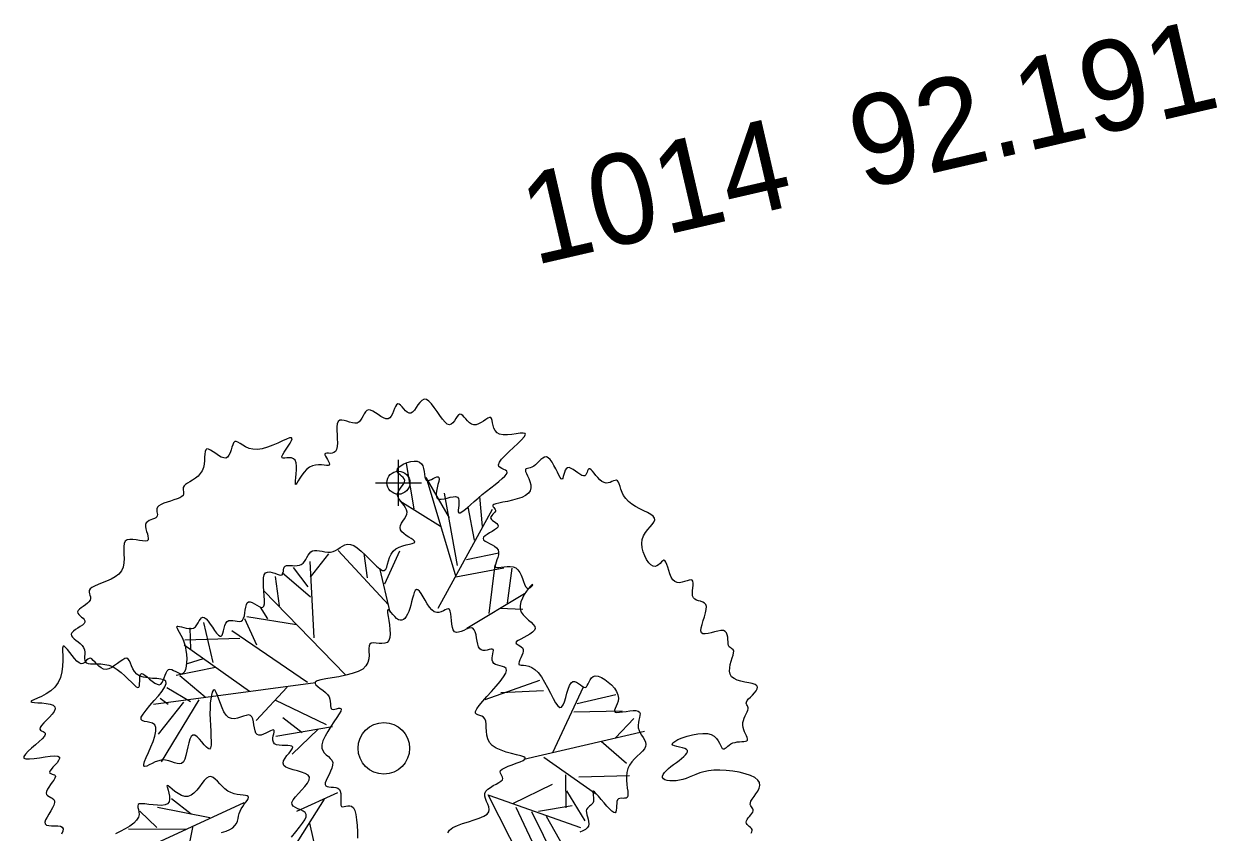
# Model space of a CAD drawing. Extents: x 2080 to 102394, y 2071 to 93424.
# Drawn here: x 81406.7 to 81666.1, y 80396 to 80571.7 of the extents above; entities that cross this region are included whole.
import ezdxf

# ---------------------------------------------------------------- set-up
doc = ezdxf.new("R2010")
doc.units = 0
doc.header["$LTSCALE"] = 20
doc.header["$MEASUREMENT"] = 0
doc.header["$PDMODE"] = 34
doc.header["$PDSIZE"] = 5
doc.layers.add('casuanut tree', color=100, linetype='Continuous', lineweight=5)

# ---------------------------------------------------------------- blocks, each defined once
blk = doc.blocks.new('tr')
at = {"layer": 'casuanut tree'}
for p, q in [((0.2261, 0.6155), (0.2339, 0.7411)), ((0.3143, 0.5704), (0.2771, 0.692)), ((0.2771, 0.692), (0.2947, 0.4095)), ((0.2849, 0.5527), (0.1928, 0.6449)), ((0.3065, 0.4389), (0.3163, 0.6391)), ((0.3673, 0.4958), (0.3712, 0.588)), ((0.3967, 0.5272), (0.4084, 0.6077)), ((0.2285, 0.3375), (0.4338, 0.5671)), ((-0.1915, 0.4409), (-0.1837, 0.5213)), ((-0.1033, 0.4448), (-0.1641, 0.5272)), ((-0.1035, 0.4735), (-0.1307, 0.5339)), ((-0.1186, 0.3345), (-0.0824, 0.54)), ((-0.0915, 0.4977), (-0.0281, 0.549)), ((0.0987, 0.3768), (-0.0009, 0.552)), ((0.0595, 0.4614), (0.0655, 0.5279)), ((-0.0583, 0.2167), (-0.2243, 0.4916)), ((0.1017, 0.4342), (0.1621, 0.5128)), ((0.0987, 0.3557), (0.0987, 0.4795)), ((-0.4537, 0.3798), (-0.4417, 0.4372)), ((-0.4024, 0.3315), (-0.4024, 0.4433)), ((-0.2758, 0.3506), (-0.2915, 0.4272)), ((-0.1579, 0.3798), (-0.2847, 0.4312)), ((-0.2307, 0.4134), (-0.2425, 0.4487)), ((0.3339, 0.4487), (0.4241, 0.4468)), ((-0.3239, 0.2318), (-0.4688, 0.3949)), ((-0.317, 0.3781), (-0.4641, 0.4075)), ((-0.1639, 0.2197), (-0.333, 0.404)), ((0.2947, 0.4095), (0.428, 0.4036)), ((0.3614, 0.2918), (0.4065, 0.4173)), ((0.4163, 0.3075), (0.4496, 0.3977)), ((-0.4266, 0.3466), (-0.4719, 0.3436)), ((-0.3994, 0.3164), (-0.5081, 0.3194)), ((-0.4447, 0.2439), (-0.499, 0.3164)), ((0.2928, 0.2663), (0.4673, 0.3232)), ((0.3928, 0.2996), (0.4535, 0.282)), ((-0.5473, 0.2469), (-0.5654, 0.2681)), ((-0.487, 0.2409), (-0.5413, 0.2922)), ((-0.4628, 0.2409), (-0.6017, 0.0989)), ((-0.5051, 0.2439), (-0.5926, 0.1744)), ((-0.1428, 0.2137), (-0.5866, 0.256)), ((-0.2213, 0.2197), (-0.3239, 0.1502)), ((-0.1398, 0.0959), (-0.2605, 0.1925)), ((-0.2092, 0.0898), (-0.2515, 0.1412)), ((-0.1247, 0.0868), (-0.2817, 0.0959)), ((-0.1639, 0.0898), (-0.2485, 0.0385)), ((0.298, 0.0656), (0.455, 0.0838)), ((0.3433, 0.0747), (0.458, 0.0536)), ((0.445, -0.1163), (0.5666, 0.0392)), ((-0.6532, -0.073), (-0.6884, -0.0189)), ((-0.5062, -0.0793), (-0.6394, -0.0202)), ((-0.5539, -0.0579), (-0.5967, -0.0051)), ((0.526, -0.0217), (0.6544, -0.0487)), ((0.5395, -0.0014), (0.6476, -0.0014)), ((-0.4069, -0.0604), (-0.7425, -0.1308)), ((-0.5766, -0.0956), (-0.7299, -0.0592)), ((-0.5565, -0.0906), (-0.6394, -0.2729)), ((-0.1519, -0.0915), (-0.2726, -0.1156)), ((0.6206, -0.1163), (0.6814, -0.0758)), ((-0.1911, -0.1005), (-0.3843, -0.2908)), ((0.3639, -0.1163), (0.7017, -0.1163)), ((0.4179, -0.1231), (0.5328, -0.2516)), ((0.5801, -0.1163), (0.6341, -0.1907)), ((-0.2454, -0.1549), (-0.2454, -0.2576)), ((0.2467, -0.1881), (0.3161, -0.4691)), ((0.249, -0.1907), (0.472, -0.3327)), ((0.4652, -0.1839), (0.445, -0.2718)), ((0.307, -0.2274), (0.4248, -0.2002)), ((0.458, -0.2274), (0.4882, -0.318)), ((0.499, -0.1975), (0.6341, -0.2245)), ((0.3131, -0.2395), (0.3493, -0.4056)), ((0.3523, -0.2606), (0.3855, -0.4026)), ((0.3704, -0.2637), (0.464, -0.2697)), ((0.3885, -0.2818), (0.4218, -0.3966))]:
    blk.add_line(p, q, dxfattribs=at)
blk.add_lwpolyline([(-0.3714, 0.8178), (-0.3742, 0.8146), (-0.3757, 0.811), (-0.3762, 0.8073), (-0.3763, 0.8034), (-0.3766, 0.7997), (-0.3775, 0.7963), (-0.3797, 0.7932), (-0.3837, 0.7908), (-0.3899, 0.789), (-0.3978, 0.7878), (-0.4068, 0.7869), (-0.4165, 0.7861), (-0.4263, 0.7853), (-0.4355, 0.7843), (-0.4437, 0.7828), (-0.4502, 0.7806), (-0.4546, 0.7777), (-0.4573, 0.7742), (-0.4587, 0.7702), (-0.4593, 0.7661), (-0.4595, 0.7621), (-0.4598, 0.7583), (-0.4607, 0.755), (-0.4626, 0.7525), (-0.4658, 0.7508), (-0.4701, 0.7497), (-0.4751, 0.749), (-0.4804, 0.7482), (-0.4857, 0.7472), (-0.4906, 0.7455), (-0.4946, 0.7428), (-0.4975, 0.7389), (-0.4989, 0.7336), (-0.4991, 0.7272), (-0.4988, 0.7202), (-0.4982, 0.7132), (-0.4979, 0.7066), (-0.4983, 0.7011), (-0.4999, 0.697), (-0.5031, 0.695), (-0.5083, 0.6953), (-0.5151, 0.6974), (-0.523, 0.7006), (-0.5315, 0.7041), (-0.5402, 0.7073), (-0.5484, 0.7094), (-0.5557, 0.7097), (-0.5616, 0.7074), (-0.5659, 0.7021), (-0.5687, 0.6941), (-0.5709, 0.6843), (-0.5728, 0.6733), (-0.5751, 0.6617), (-0.5783, 0.6503), (-0.583, 0.6398), (-0.5898, 0.6308), (-0.599, 0.6238), (-0.6102, 0.6186), (-0.6226, 0.6149), (-0.6355, 0.6123), (-0.6483, 0.6104), (-0.6603, 0.6087), (-0.6706, 0.607), (-0.6787, 0.6048), (-0.6841, 0.6019), (-0.6872, 0.5983), (-0.6885, 0.5942), (-0.6887, 0.5898), (-0.6885, 0.5852), (-0.6884, 0.5806), (-0.6891, 0.5762), (-0.6911, 0.5722), (-0.695, 0.5686), (-0.7003, 0.5655), (-0.7065, 0.5626), (-0.7131, 0.5599), (-0.7194, 0.5573), (-0.725, 0.5546), (-0.7293, 0.5517), (-0.7317, 0.5485), (-0.7318, 0.5449), (-0.7302, 0.541), (-0.7274, 0.5369), (-0.7241, 0.5327), (-0.7208, 0.5285), (-0.7184, 0.5244), (-0.7173, 0.5205), (-0.7182, 0.5169), (-0.7215, 0.5138), (-0.7268, 0.5109), (-0.7333, 0.5082), (-0.7405, 0.5055), (-0.7477, 0.5028), (-0.7541, 0.5), (-0.7591, 0.4968), (-0.7621, 0.4933), (-0.7625, 0.4892), (-0.7607, 0.4847), (-0.7574, 0.4797), (-0.7531, 0.4744), (-0.7483, 0.4688), (-0.7437, 0.4629), (-0.7398, 0.4567), (-0.7373, 0.4505), (-0.7365, 0.4441), (-0.737, 0.4377), (-0.7384, 0.4316), (-0.7401, 0.4257), (-0.7416, 0.4202), (-0.7424, 0.4153), (-0.7419, 0.4111), (-0.7395, 0.4076), (-0.7351, 0.4051), (-0.7287, 0.4031), (-0.7207, 0.4013), (-0.7115, 0.3992), (-0.7016, 0.3965), (-0.6913, 0.3927), (-0.6809, 0.3876), (-0.6709, 0.3806), (-0.6615, 0.3716), (-0.6529, 0.3611), (-0.6451, 0.35), (-0.6381, 0.3389), (-0.6318, 0.3287), (-0.6264, 0.3201), (-0.6217, 0.3138), (-0.6179, 0.3107), (-0.615, 0.3113), (-0.6126, 0.3148), (-0.6107, 0.3203), (-0.6089, 0.3269), (-0.6072, 0.3337), (-0.6053, 0.3397), (-0.6029, 0.344), (-0.5999, 0.3457), (-0.5962, 0.344), (-0.5917, 0.3396), (-0.5867, 0.3334), (-0.5814, 0.3262), (-0.5758, 0.3189), (-0.5702, 0.3124), (-0.5646, 0.3075), (-0.5594, 0.3051), (-0.5545, 0.3058), (-0.55, 0.3091), (-0.5457, 0.3143), (-0.5417, 0.3205), (-0.5377, 0.3269), (-0.5337, 0.3328), (-0.5297, 0.3375), (-0.5256, 0.34), (-0.5213, 0.34), (-0.5168, 0.3378), (-0.5122, 0.3343), (-0.5075, 0.33), (-0.5027, 0.3258), (-0.4979, 0.3224), (-0.4932, 0.3205), (-0.4885, 0.3209), (-0.4839, 0.324), (-0.4796, 0.3296), (-0.4756, 0.3373), (-0.4721, 0.3467), (-0.4693, 0.3572), (-0.4672, 0.3686), (-0.4661, 0.3803), (-0.4659, 0.3919), (-0.4669, 0.403), (-0.4686, 0.4134), (-0.4708, 0.4228), (-0.4731, 0.4312), (-0.4751, 0.4382), (-0.4765, 0.4437), (-0.477, 0.4475), (-0.4761, 0.4493), (-0.4736, 0.4492), (-0.4697, 0.4475), (-0.4647, 0.4448), (-0.4589, 0.4416), (-0.4526, 0.4384), (-0.446, 0.4359), (-0.4395, 0.4344), (-0.4333, 0.4347), (-0.4277, 0.4369), (-0.4226, 0.4407), (-0.418, 0.4453), (-0.4137, 0.45), (-0.4097, 0.4542), (-0.4059, 0.457), (-0.4021, 0.4579), (-0.3984, 0.4561), (-0.3945, 0.4512), (-0.3906, 0.4438), (-0.3867, 0.4347), (-0.3828, 0.425), (-0.3789, 0.4154), (-0.3751, 0.4068), (-0.3715, 0.4002), (-0.368, 0.3964), (-0.3647, 0.396), (-0.3615, 0.3985), (-0.3584, 0.4032), (-0.3552, 0.4092), (-0.3518, 0.4158), (-0.3482, 0.4222), (-0.3442, 0.4276), (-0.3398, 0.4313), (-0.3349, 0.4327), (-0.3297, 0.4322), (-0.3242, 0.4304), (-0.3186, 0.4281), (-0.313, 0.4258), (-0.3077, 0.4242), (-0.3027, 0.4239), (-0.2982, 0.4257), (-0.2942, 0.4298), (-0.2908, 0.4359), (-0.2876, 0.4431), (-0.2847, 0.4507), (-0.2817, 0.4581), (-0.2785, 0.4643), (-0.2751, 0.4688), (-0.2712, 0.4707), (-0.2666, 0.4697), (-0.2617, 0.4663), (-0.2565, 0.4615), (-0.2512, 0.4562), (-0.246, 0.4515), (-0.2411, 0.4481), (-0.2366, 0.4471), (-0.2329, 0.4493), (-0.2299, 0.4555), (-0.2275, 0.4649), (-0.2255, 0.4765), (-0.2236, 0.4893), (-0.2216, 0.5024), (-0.2193, 0.5146), (-0.2163, 0.5251), (-0.2126, 0.5327), (-0.2079, 0.5369), (-0.2024, 0.5379), (-0.1964, 0.5367), (-0.1902, 0.5338), (-0.1841, 0.5302), (-0.1782, 0.5264), (-0.173, 0.5232), (-0.1687, 0.5215), (-0.1654, 0.5216), (-0.163, 0.5234), (-0.1613, 0.5263), (-0.1598, 0.53), (-0.1584, 0.534), (-0.1568, 0.5378), (-0.1547, 0.5409), (-0.1518, 0.5429), (-0.1479, 0.5434), (-0.1432, 0.5428), (-0.1378, 0.5414), (-0.132, 0.5396), (-0.1258, 0.5379), (-0.1197, 0.5367), (-0.1136, 0.5363), (-0.1079, 0.5372), (-0.1026, 0.5397), (-0.0978, 0.5434), (-0.0932, 0.5479), (-0.0887, 0.5527), (-0.0843, 0.5575), (-0.0797, 0.5616), (-0.0749, 0.5648), (-0.0696, 0.5665), (-0.0639, 0.5665), (-0.0577, 0.565), (-0.0511, 0.5626), (-0.0443, 0.5596), (-0.0372, 0.5566), (-0.03, 0.554), (-0.0228, 0.5523), (-0.0156, 0.5519), (-0.0084, 0.5531), (-0.0013, 0.5554), (0.0057, 0.5582), (0.0129, 0.5608), (0.0201, 0.5624), (0.0275, 0.5625), (0.0351, 0.5603), (0.043, 0.5553), (0.0511, 0.5469), (0.0595, 0.5359), (0.0678, 0.5233), (0.0759, 0.5102), (0.0838, 0.4975), (0.0911, 0.4862), (0.0979, 0.4773), (0.1038, 0.4719), (0.1089, 0.4706), (0.1133, 0.4729), (0.1174, 0.478), (0.1215, 0.485), (0.126, 0.4931), (0.131, 0.5015), (0.137, 0.5094), (0.1443, 0.5158), (0.153, 0.5203), (0.1627, 0.523), (0.1728, 0.5243), (0.1826, 0.5248), (0.1916, 0.5249), (0.1991, 0.525), (0.2046, 0.5256), (0.2074, 0.5271), (0.2071, 0.5298), (0.2044, 0.5338), (0.1998, 0.5386), (0.1943, 0.5441), (0.1885, 0.5501), (0.1832, 0.5564), (0.1791, 0.5627), (0.177, 0.5688), (0.1774, 0.5745), (0.18, 0.5799), (0.184, 0.5851), (0.1889, 0.5902), (0.1941, 0.5953), (0.199, 0.6005), (0.2029, 0.6059), (0.2051, 0.6116), (0.2054, 0.6177), (0.204, 0.6241), (0.2014, 0.6307), (0.1982, 0.6374), (0.195, 0.644), (0.1923, 0.6504), (0.1906, 0.6566), (0.1905, 0.6623), (0.1923, 0.6676), (0.1957, 0.6724), (0.2001, 0.6768), (0.205, 0.681), (0.2098, 0.6851), (0.2141, 0.6891), (0.2172, 0.6931), (0.2186, 0.6972), (0.2181, 0.7016), (0.2159, 0.706), (0.2128, 0.7106), (0.2095, 0.7151), (0.2065, 0.7196), (0.2045, 0.724), (0.2042, 0.7282), (0.2063, 0.7322), (0.211, 0.7358), (0.218, 0.7389), (0.2266, 0.7413), (0.2361, 0.7429), (0.2458, 0.7434), (0.255, 0.7426), (0.2631, 0.7405), (0.2693, 0.7367), (0.2732, 0.7312), (0.2751, 0.7245), (0.2756, 0.7169), (0.2752, 0.7091), (0.2745, 0.7014), (0.2741, 0.6945), (0.2744, 0.6888), (0.2761, 0.6848), (0.2795, 0.6829), (0.2842, 0.6826), (0.2898, 0.6834), (0.2956, 0.6847), (0.3012, 0.686), (0.306, 0.6866), (0.3094, 0.686), (0.311, 0.6837), (0.3103, 0.6793), (0.3079, 0.673), (0.3043, 0.6656), (0.3004, 0.6575), (0.2968, 0.6493), (0.294, 0.6416), (0.2929, 0.6348), (0.2941, 0.6296), (0.298, 0.6264), (0.3041, 0.6247), (0.3118, 0.6242), (0.3203, 0.6243), (0.3288, 0.6245), (0.3368, 0.6242), (0.3435, 0.6231), (0.3481, 0.6206), (0.3502, 0.6164), (0.3503, 0.6108), (0.3488, 0.6043), (0.3466, 0.5975), (0.3442, 0.5909), (0.3423, 0.5851), (0.3415, 0.5806), (0.3425, 0.5778), (0.3458, 0.5772), (0.3512, 0.5786), (0.3586, 0.5818), (0.3677, 0.5862), (0.3782, 0.5918), (0.3898, 0.5981), (0.4024, 0.6048), (0.4157, 0.6116), (0.4293, 0.6182), (0.4429, 0.6246), (0.4559, 0.6308), (0.4679, 0.6365), (0.4783, 0.6419), (0.4868, 0.6469), (0.4927, 0.6515), (0.4956, 0.6555), (0.4953, 0.6591), (0.4925, 0.6624), (0.4883, 0.6655), (0.4837, 0.6688), (0.4796, 0.6724), (0.4771, 0.6765), (0.4772, 0.6813), (0.481, 0.6871), (0.489, 0.694), (0.5004, 0.7016), (0.5139, 0.7097), (0.5281, 0.7179), (0.5419, 0.7259), (0.554, 0.7332), (0.563, 0.7396), (0.5677, 0.7446), (0.5672, 0.748), (0.5622, 0.7502), (0.5538, 0.7516), (0.5431, 0.7526), (0.5311, 0.7536), (0.5191, 0.7552), (0.508, 0.7576), (0.499, 0.7615), (0.4929, 0.7669), (0.4893, 0.7737), (0.4876, 0.7811), (0.4872, 0.7888), (0.4874, 0.7962), (0.4876, 0.8027), (0.4872, 0.8078), (0.4855, 0.811), (0.4821, 0.812), (0.4771, 0.8112), (0.471, 0.8092), (0.4641, 0.8065), (0.4568, 0.8039), (0.4494, 0.8019), (0.4423, 0.801), (0.4359, 0.802), (0.4305, 0.8053), (0.426, 0.8102), (0.4221, 0.8163), (0.4186, 0.8227), (0.4155, 0.8289), (0.4124, 0.8342), (0.4091, 0.8379), (0.4055, 0.8392), (0.4015, 0.8379), (0.397, 0.8345), (0.3922, 0.8299), (0.3871, 0.825), (0.3819, 0.8207), (0.3766, 0.8178), (0.3713, 0.8173), (0.3661, 0.8201), (0.3612, 0.8266), (0.3563, 0.8362), (0.3515, 0.8478), (0.3467, 0.8603), (0.3418, 0.8728), (0.3367, 0.8841), (0.3313, 0.8931), (0.3256, 0.8989), (0.3195, 0.9007), (0.3131, 0.8992), (0.3066, 0.8951), (0.3, 0.8896), (0.2935, 0.8836), (0.2873, 0.878), (0.2814, 0.8738), (0.2761, 0.8719), (0.2713, 0.873), (0.2671, 0.8765), (0.2632, 0.8817), (0.2597, 0.8878), (0.2564, 0.8939), (0.2533, 0.8993), (0.2501, 0.9031), (0.2468, 0.9046), (0.2433, 0.9031), (0.2396, 0.8993), (0.2356, 0.8939), (0.2314, 0.8877), (0.227, 0.8815), (0.2222, 0.8761), (0.2172, 0.8722), (0.2119, 0.8708), (0.2063, 0.8722), (0.2004, 0.8761), (0.1944, 0.8816), (0.1884, 0.888), (0.1824, 0.8944), (0.1766, 0.9002), (0.171, 0.9046), (0.1657, 0.9068), (0.1608, 0.9063), (0.1563, 0.9035), (0.1518, 0.8992), (0.1474, 0.894), (0.1429, 0.8887), (0.1382, 0.8839), (0.1331, 0.8803), (0.1274, 0.8787), (0.1212, 0.8794), (0.1146, 0.8821), (0.1078, 0.8858), (0.101, 0.8899), (0.0944, 0.8936), (0.0882, 0.8961), (0.0826, 0.8966), (0.0779, 0.8944), (0.0742, 0.889), (0.0712, 0.8809), (0.0689, 0.871), (0.0668, 0.8599), (0.0648, 0.8486), (0.0625, 0.8379), (0.0599, 0.8285), (0.0565, 0.8212), (0.0523, 0.8167), (0.0474, 0.8145), (0.0423, 0.814), (0.0371, 0.8147), (0.0322, 0.8159), (0.028, 0.8171), (0.0247, 0.8175), (0.0227, 0.8167), (0.0222, 0.8141), (0.0228, 0.8102), (0.0241, 0.8053), (0.0258, 0.7999), (0.0274, 0.7946), (0.0284, 0.7899), (0.0285, 0.7862), (0.0272, 0.784), (0.0243, 0.7836), (0.0197, 0.7847), (0.0139, 0.7867), (0.007, 0.7891), (-0.0008, 0.7912), (-0.0092, 0.7926), (-0.0179, 0.7926), (-0.0268, 0.7908), (-0.0356, 0.7867), (-0.044, 0.781), (-0.0519, 0.7743), (-0.0589, 0.7675), (-0.0649, 0.7613), (-0.0696, 0.7564), (-0.0727, 0.7536), (-0.0741, 0.7536), (-0.0736, 0.7569), (-0.0717, 0.7631), (-0.0688, 0.7714), (-0.0657, 0.781), (-0.0627, 0.7912), (-0.0605, 0.8013), (-0.0596, 0.8104), (-0.0606, 0.8178), (-0.0638, 0.823), (-0.0687, 0.8263), (-0.0746, 0.8283), (-0.0807, 0.8294), (-0.0864, 0.8301), (-0.0908, 0.8311), (-0.0934, 0.8328), (-0.0932, 0.8358), (-0.09, 0.8405), (-0.0844, 0.8464), (-0.0774, 0.853), (-0.07, 0.8599), (-0.0632, 0.8666), (-0.0579, 0.8724), (-0.0552, 0.877), (-0.0561, 0.8798), (-0.0612, 0.8804), (-0.07, 0.8793), (-0.0816, 0.8771), (-0.0954, 0.8743), (-0.1103, 0.8716), (-0.1256, 0.8695), (-0.1405, 0.8686), (-0.1541, 0.8696), (-0.1657, 0.8729), (-0.1755, 0.8778), (-0.1837, 0.8838), (-0.1905, 0.8901), (-0.1962, 0.896), (-0.2011, 0.9009), (-0.2053, 0.904), (-0.2092, 0.9046), (-0.213, 0.9023), (-0.2167, 0.8976), (-0.2205, 0.8915), (-0.2244, 0.8846), (-0.2286, 0.8778), (-0.233, 0.8719), (-0.2378, 0.8678), (-0.243, 0.8663), (-0.2487, 0.8678), (-0.2548, 0.8719), (-0.261, 0.8777), (-0.2672, 0.8843), (-0.2732, 0.8909), (-0.2788, 0.8967), (-0.2838, 0.9008), (-0.288, 0.9023), (-0.2914, 0.9007), (-0.2941, 0.8964), (-0.2965, 0.8899), (-0.2989, 0.8819), (-0.3015, 0.873), (-0.3047, 0.8638), (-0.3087, 0.855), (-0.3139, 0.8471), (-0.3205, 0.8407), (-0.3281, 0.8356), (-0.3364, 0.8315), (-0.3448, 0.8282), (-0.3529, 0.8255), (-0.3603, 0.823), (-0.3666, 0.8205)], close=True, dxfattribs=at)
for points in [[(0.9223, -0.4524), (0.9252, -0.4494), (0.9269, -0.4465), (0.9269, -0.4435), (0.9257, -0.4404), (0.9237, -0.4372), (0.9212, -0.434), (0.9188, -0.4307), (0.9167, -0.4273), (0.9155, -0.424), (0.9156, -0.4206), (0.9172, -0.4172), (0.9201, -0.4138), (0.9239, -0.4105), (0.9281, -0.4072), (0.9324, -0.404), (0.9363, -0.4008), (0.9395, -0.3977), (0.9415, -0.3947), (0.9421, -0.3917), (0.9415, -0.3889), (0.9403, -0.3859), (0.939, -0.3828), (0.9379, -0.3795), (0.9377, -0.376), (0.9387, -0.372), (0.9415, -0.3676), (0.9463, -0.3627), (0.9524, -0.3573), (0.9592, -0.3514), (0.9657, -0.3451), (0.9712, -0.3383), (0.9748, -0.3312), (0.9756, -0.3237), (0.973, -0.3158), (0.9663, -0.3076), (0.9561, -0.2994), (0.943, -0.2914), (0.9279, -0.2838), (0.9114, -0.2769), (0.8943, -0.2709), (0.8775, -0.2662), (0.8616, -0.2628), (0.8472, -0.2611), (0.8342, -0.2607), (0.8225, -0.2613), (0.8117, -0.2627), (0.8017, -0.2644), (0.7922, -0.2662), (0.783, -0.2676), (0.7737, -0.2685), (0.7644, -0.2684), (0.7552, -0.2675), (0.7464, -0.2659), (0.7384, -0.2637), (0.7315, -0.2609), (0.7261, -0.2577), (0.7224, -0.2542), (0.7208, -0.2504), (0.7216, -0.2466), (0.7244, -0.2426), (0.729, -0.2387), (0.735, -0.2347), (0.7422, -0.2306), (0.7501, -0.2267), (0.7585, -0.2227), (0.767, -0.2189), (0.7753, -0.2151), (0.783, -0.2115), (0.79, -0.2079), (0.7958, -0.2044), (0.8002, -0.2009), (0.8029, -0.1975), (0.8036, -0.1941), (0.8019, -0.1907), (0.7978, -0.1873), (0.7919, -0.184), (0.7851, -0.1806), (0.7784, -0.1773), (0.7725, -0.1741), (0.7685, -0.1709), (0.7671, -0.1678), (0.7692, -0.1648), (0.7755, -0.1619), (0.7853, -0.1593), (0.7978, -0.1573), (0.8119, -0.1559), (0.8268, -0.1554), (0.8416, -0.1561), (0.8554, -0.158), (0.8672, -0.1614), (0.8764, -0.1664), (0.8832, -0.1726), (0.888, -0.1796), (0.8913, -0.1869), (0.8934, -0.194), (0.8949, -0.2005), (0.8961, -0.206), (0.8976, -0.2099), (0.8996, -0.2119), (0.9022, -0.2123), (0.9054, -0.2114), (0.9091, -0.2097), (0.9134, -0.2075), (0.9182, -0.2053), (0.9234, -0.2033), (0.9291, -0.202), (0.9352, -0.2016), (0.9415, -0.202), (0.9477, -0.2028), (0.9536, -0.2038), (0.959, -0.2046), (0.9636, -0.205), (0.9673, -0.2046), (0.9697, -0.2031), (0.9707, -0.2003), (0.9706, -0.1964), (0.9697, -0.1915), (0.9684, -0.1859), (0.967, -0.1798), (0.966, -0.1733), (0.9656, -0.1667), (0.9663, -0.1603), (0.9682, -0.1541), (0.9711, -0.1483), (0.9747, -0.1428), (0.9787, -0.1376), (0.9826, -0.1328), (0.9862, -0.1284), (0.9892, -0.1244), (0.991, -0.1208), (0.9917, -0.1177), (0.9914, -0.1148), (0.9906, -0.1121), (0.9896, -0.1096), (0.989, -0.107), (0.9891, -0.1044), (0.9904, -0.1015), (0.9933, -0.0983), (0.998, -0.0947), (1.004, -0.0908), (1.0106, -0.0866), (1.0171, -0.0822), (1.0228, -0.0778), (1.027, -0.0733), (1.0291, -0.0688), (1.0282, -0.0645), (1.024, -0.0604), (1.0171, -0.0563), (1.0083, -0.0521), (0.9985, -0.0477), (0.9885, -0.043), (0.9793, -0.0377), (0.9716, -0.0318), (0.9663, -0.0251), (0.964, -0.0175), (0.9644, -0.0092), (0.9667, -0.0006), (0.9705, 0.008), (0.975, 0.0164), (0.9796, 0.0242), (0.9836, 0.0312), (0.9865, 0.0369), (0.9878, 0.0413), (0.9877, 0.0446), (0.9865, 0.047), (0.9846, 0.049), (0.9824, 0.0509), (0.9802, 0.0531), (0.9785, 0.0558), (0.9775, 0.0595), (0.9776, 0.0642), (0.9784, 0.0699), (0.9795, 0.0762), (0.9803, 0.0826), (0.9806, 0.0887), (0.9798, 0.0943), (0.9774, 0.099), (0.973, 0.1023), (0.9664, 0.104), (0.9582, 0.1046), (0.9489, 0.1045), (0.9394, 0.1041), (0.9304, 0.104), (0.9225, 0.1046), (0.9166, 0.1065), (0.9134, 0.1102), (0.9132, 0.1158), (0.9157, 0.1232), (0.92, 0.1319), (0.9255, 0.1413), (0.9312, 0.151), (0.9365, 0.1604), (0.9405, 0.1691), (0.9426, 0.1766), (0.9422, 0.1826), (0.9396, 0.1873), (0.9355, 0.191), (0.9305, 0.1941), (0.9252, 0.197), (0.9201, 0.2001), (0.916, 0.2037), (0.9134, 0.2082), (0.9126, 0.2138), (0.9135, 0.2203), (0.9154, 0.2273), (0.9177, 0.2344), (0.92, 0.2411), (0.9217, 0.2472), (0.9223, 0.2521), (0.9212, 0.2555), (0.9181, 0.2572), (0.9132, 0.2575), (0.9071, 0.2571), (0.9001, 0.2564), (0.8929, 0.256), (0.8858, 0.2565), (0.8793, 0.2584), (0.8739, 0.2623), (0.87, 0.2685), (0.8674, 0.2766), (0.8657, 0.2858), (0.8647, 0.2954), (0.8639, 0.3047), (0.8632, 0.3131), (0.8621, 0.3199), (0.8604, 0.3243), (0.8579, 0.3258), (0.8545, 0.3251), (0.8505, 0.3229), (0.8459, 0.3199), (0.841, 0.317), (0.8359, 0.3149), (0.8307, 0.3144), (0.8255, 0.3164), (0.8206, 0.3212), (0.8162, 0.3287), (0.8124, 0.3381), (0.8096, 0.3489), (0.8081, 0.3605), (0.808, 0.3723), (0.8096, 0.3837), (0.8131, 0.3941), (0.8188, 0.4031), (0.8259, 0.4107), (0.8338, 0.4173), (0.8417, 0.4231), (0.849, 0.4284), (0.8548, 0.4334), (0.8585, 0.4384), (0.8593, 0.4437), (0.8568, 0.4495), (0.8514, 0.4557), (0.8439, 0.4625), (0.835, 0.4698), (0.8253, 0.4775), (0.8158, 0.4857), (0.807, 0.4943), (0.7996, 0.5034), (0.7943, 0.5129), (0.7908, 0.5225), (0.7887, 0.5318), (0.7875, 0.5407), (0.7869, 0.5489), (0.7863, 0.5559), (0.7855, 0.5615), (0.7839, 0.5654), (0.7812, 0.5674), (0.7776, 0.568), (0.7732, 0.5676), (0.7682, 0.5667), (0.7629, 0.5658), (0.7574, 0.5656), (0.752, 0.5664), (0.7467, 0.5688), (0.7419, 0.5731), (0.7374, 0.579), (0.7333, 0.5858), (0.7295, 0.593), (0.7261, 0.6), (0.723, 0.6062), (0.7201, 0.611), (0.7174, 0.6139), (0.715, 0.6144), (0.7127, 0.613), (0.7104, 0.6103), (0.708, 0.607), (0.7055, 0.6035), (0.7027, 0.6007), (0.6996, 0.599), (0.696, 0.5992), (0.692, 0.6016), (0.6875, 0.6057), (0.6828, 0.611), (0.6779, 0.6167), (0.6729, 0.6222), (0.668, 0.6268), (0.6633, 0.6299), (0.6589, 0.6308), (0.6549, 0.629), (0.6512, 0.6253), (0.6479, 0.6203), (0.645, 0.6148), (0.6422, 0.6098), (0.6397, 0.6059), (0.6374, 0.604), (0.6352, 0.6048), (0.6332, 0.609), (0.6311, 0.616), (0.629, 0.6249), (0.6267, 0.6348), (0.6241, 0.6451), (0.6212, 0.6548), (0.6178, 0.663), (0.6139, 0.6691), (0.6093, 0.6723), (0.6043, 0.673), (0.5989, 0.6717), (0.5932, 0.6691), (0.5873, 0.6656), (0.5814, 0.6618), (0.5756, 0.6583), (0.5699, 0.6555), (0.5646, 0.654), (0.5597, 0.6535), (0.5554, 0.6535), (0.5516, 0.6536), (0.5487, 0.6533), (0.5465, 0.6524), (0.5453, 0.6502), (0.5452, 0.6465), (0.5461, 0.641), (0.5476, 0.6339), (0.5492, 0.6258), (0.5504, 0.6171), (0.5505, 0.6084), (0.5491, 0.6001), (0.5456, 0.5927), (0.5395, 0.5868), (0.5305, 0.5826), (0.5191, 0.58), (0.5061, 0.5787), (0.4924, 0.5782), (0.4787, 0.5783), (0.4659, 0.5787), (0.4548, 0.579), (0.4461, 0.5789), (0.4404, 0.5781), (0.4375, 0.5768), (0.4365, 0.5749), (0.4371, 0.5726), (0.4385, 0.57), (0.4401, 0.5674), (0.4413, 0.5646), (0.4416, 0.562), (0.4404, 0.5596), (0.4381, 0.5573), (0.4351, 0.5551), (0.4317, 0.5529), (0.4285, 0.5506), (0.4257, 0.5482), (0.424, 0.5457), (0.4236, 0.5429), (0.4248, 0.5398), (0.4273, 0.5364), (0.4304, 0.5329), (0.4337, 0.5293), (0.4366, 0.5258), (0.4384, 0.5223), (0.4388, 0.5189), (0.4371, 0.5158), (0.4329, 0.513), (0.4269, 0.5104), (0.4196, 0.508), (0.4119, 0.5055), (0.4044, 0.5031), (0.398, 0.5004), (0.3932, 0.4976), (0.3909, 0.4944), (0.3915, 0.4908), (0.3946, 0.4868), (0.3994, 0.4824), (0.4051, 0.4776), (0.4112, 0.4725), (0.4167, 0.467), (0.4211, 0.4611), (0.4236, 0.455), (0.4236, 0.4485), (0.4217, 0.4419), (0.4185, 0.4354), (0.4147, 0.4292), (0.4109, 0.4234), (0.4079, 0.4184), (0.4062, 0.4142), (0.4067, 0.411), (0.4096, 0.4091), (0.4148, 0.4079), (0.4215, 0.4073), (0.4293, 0.4067), (0.4376, 0.4057), (0.4458, 0.4039), (0.4533, 0.4009), (0.4596, 0.3964), (0.4642, 0.39), (0.4675, 0.3821), (0.4696, 0.3734), (0.471, 0.3644), (0.472, 0.3556), (0.4731, 0.3477), (0.4744, 0.3412), (0.4765, 0.3367), (0.4795, 0.3344), (0.4831, 0.3342), (0.4868, 0.3353), (0.4903, 0.3372), (0.493, 0.3393), (0.4945, 0.3411), (0.4944, 0.3419), (0.4922, 0.3412), (0.4877, 0.3385), (0.4814, 0.3339), (0.474, 0.3279), (0.4662, 0.3206), (0.4588, 0.3123), (0.4525, 0.3034), (0.448, 0.2942), (0.4461, 0.2848), (0.4472, 0.2756), (0.4506, 0.2668), (0.4557, 0.2582), (0.4614, 0.2502), (0.467, 0.2426), (0.4716, 0.2357), (0.4743, 0.2294), (0.4742, 0.224), (0.4709, 0.2193), (0.4648, 0.2154), (0.4568, 0.212), (0.4476, 0.2092), (0.4382, 0.2067), (0.4294, 0.2045), (0.422, 0.2024), (0.4168, 0.2003), (0.4144, 0.1981), (0.4145, 0.1958), (0.4163, 0.1933), (0.4192, 0.1904), (0.4226, 0.1873), (0.4258, 0.1838), (0.4282, 0.1799), (0.4292, 0.1755), (0.4282, 0.1706), (0.4257, 0.1654), (0.4222, 0.1601), (0.4182, 0.1548), (0.4144, 0.1498), (0.4111, 0.1452), (0.4092, 0.1414), (0.4089, 0.1383), (0.4109, 0.1362), (0.4147, 0.1346), (0.4201, 0.133), (0.4265, 0.1307), (0.4337, 0.1273), (0.4411, 0.1222), (0.4484, 0.1148), (0.4551, 0.1045), (0.461, 0.0912), (0.4661, 0.0756), (0.4706, 0.0589), (0.4748, 0.0423), (0.4787, 0.0268), (0.4826, 0.0136), (0.4867, 0.0038), (0.4911, -0.0014), (0.496, -0.0013), (0.5013, 0.0033), (0.507, 0.0112), (0.5128, 0.0211), (0.5187, 0.0319), (0.5247, 0.0423), (0.5305, 0.0512), (0.5362, 0.0572), (0.5415, 0.0596), (0.5465, 0.0588), (0.5513, 0.0557), (0.5557, 0.0511), (0.5599, 0.046), (0.5639, 0.0412), (0.5676, 0.0375), (0.5711, 0.0358), (0.5744, 0.0367), (0.5776, 0.0397), (0.581, 0.044), (0.5846, 0.049), (0.5886, 0.0539), (0.5932, 0.058), (0.5986, 0.0604), (0.6048, 0.0606), (0.612, 0.0579), (0.6199, 0.0526), (0.6278, 0.0453), (0.6354, 0.0365), (0.6422, 0.0267), (0.6478, 0.0164), (0.6516, 0.0061), (0.6533, -0.0037), (0.6525, -0.0124), (0.6498, -0.0202), (0.646, -0.027), (0.6417, -0.0328), (0.6378, -0.0378), (0.6349, -0.0418), (0.6338, -0.0451), (0.6352, -0.0476), (0.6397, -0.0494), (0.6467, -0.0506), (0.6553, -0.0516), (0.6649, -0.0524), (0.6747, -0.0533), (0.6839, -0.0546), (0.6916, -0.0563), (0.6972, -0.0589), (0.7, -0.0623), (0.7005, -0.0665), (0.6992, -0.0715), (0.6967, -0.0772), (0.6937, -0.0833), (0.6907, -0.0899), (0.6883, -0.0968), (0.687, -0.1039), (0.6874, -0.1112), (0.6891, -0.1184), (0.6914, -0.1256), (0.6939, -0.1327), (0.6961, -0.1395), (0.6973, -0.1461), (0.6971, -0.1523), (0.6949, -0.158), (0.6904, -0.1633), (0.6838, -0.1683), (0.6759, -0.1732), (0.6671, -0.1783), (0.6579, -0.1838), (0.649, -0.19), (0.6409, -0.1971), (0.6341, -0.2054), (0.6291, -0.2148), (0.6256, -0.2252), (0.6233, -0.236), (0.6219, -0.2466), (0.6209, -0.2567), (0.62, -0.2657), (0.6189, -0.2732), (0.6172, -0.2786), (0.6147, -0.2817), (0.6114, -0.2828), (0.6076, -0.2825), (0.6034, -0.2816), (0.5992, -0.2804), (0.5951, -0.2797), (0.5912, -0.28), (0.588, -0.282), (0.5853, -0.2859), (0.5832, -0.2913), (0.5815, -0.2975), (0.5798, -0.3037), (0.578, -0.3091), (0.5759, -0.313), (0.5733, -0.3148), (0.5699, -0.3135), (0.5657, -0.3089), (0.5608, -0.3014), (0.5555, -0.292), (0.55, -0.2816), (0.5446, -0.271), (0.5395, -0.2611), (0.5351, -0.2528), (0.5317, -0.247), (0.5292, -0.2444), (0.5277, -0.2446), (0.5268, -0.247), (0.5263, -0.251), (0.5259, -0.2561), (0.5253, -0.2616), (0.5243, -0.2671), (0.5226, -0.2718), (0.5201, -0.2755), (0.5169, -0.2782), (0.5132, -0.2802), (0.5094, -0.282), (0.5057, -0.2837), (0.5024, -0.2858), (0.4997, -0.2885), (0.4979, -0.2921), (0.4971, -0.2969), (0.4971, -0.3027), (0.4975, -0.309), (0.4977, -0.3156), (0.4975, -0.3222), (0.4965, -0.3284), (0.4941, -0.3339), (0.49, -0.3383), (0.484, -0.3415), (0.4764, -0.3436), (0.4678, -0.3451)], [(-0.3014, -0.1806), (-0.2866, -0.1696), (-0.2738, -0.1597), (-0.2633, -0.1509), (-0.2554, -0.1431), (-0.2504, -0.1361), (-0.2486, -0.1299), (-0.2503, -0.1242), (-0.2545, -0.1191), (-0.2603, -0.1142), (-0.2668, -0.1096), (-0.2729, -0.1049), (-0.2776, -0.1001), (-0.28, -0.0949), (-0.279, -0.0893), (-0.2741, -0.0831), (-0.266, -0.0764), (-0.256, -0.0693), (-0.2451, -0.062), (-0.2346, -0.0545), (-0.2257, -0.0471), (-0.2194, -0.0399), (-0.2171, -0.033), (-0.2194, -0.0264), (-0.2257, -0.0202), (-0.2346, -0.0142), (-0.245, -0.0084), (-0.2557, -0.0028), (-0.2656, 0.0029), (-0.2734, 0.0086), (-0.2779, 0.0144), (-0.2784, 0.0204), (-0.2755, 0.0265), (-0.2701, 0.0325), (-0.2634, 0.0383), (-0.2563, 0.0438), (-0.2499, 0.0489), (-0.2451, 0.0534), (-0.243, 0.0572), (-0.2443, 0.0602), (-0.2485, 0.0626), (-0.2547, 0.0646), (-0.2623, 0.0665), (-0.2703, 0.0685), (-0.278, 0.0708), (-0.2845, 0.0737), (-0.2892, 0.0775), (-0.2913, 0.0822), (-0.2913, 0.0876), (-0.2899, 0.0933), (-0.2876, 0.099), (-0.2852, 0.1044), (-0.2833, 0.109), (-0.2825, 0.1126), (-0.2835, 0.1147), (-0.2868, 0.1151), (-0.2919, 0.1143), (-0.2982, 0.1128), (-0.3054, 0.111), (-0.3126, 0.1096), (-0.3195, 0.109), (-0.3254, 0.1097), (-0.3297, 0.1124), (-0.3321, 0.1173), (-0.333, 0.124), (-0.3328, 0.132), (-0.3321, 0.1404), (-0.3315, 0.1489), (-0.3314, 0.1566), (-0.3325, 0.1631), (-0.3353, 0.1676), (-0.3402, 0.1699), (-0.3467, 0.1703), (-0.3545, 0.1696), (-0.3631, 0.1686), (-0.3719, 0.168), (-0.3805, 0.1684), (-0.3883, 0.1707), (-0.395, 0.1755), (-0.4001, 0.1833), (-0.4039, 0.1936), (-0.4065, 0.2053), (-0.4084, 0.2176), (-0.4098, 0.2297), (-0.411, 0.2406), (-0.4124, 0.2495), (-0.4141, 0.2555), (-0.4166, 0.2579), (-0.4197, 0.2568), (-0.4232, 0.2526), (-0.427, 0.2457), (-0.4309, 0.2363), (-0.4349, 0.2248), (-0.4387, 0.2116), (-0.4423, 0.1969), (-0.4455, 0.1813), (-0.4483, 0.1654), (-0.451, 0.1498), (-0.4536, 0.1354), (-0.4561, 0.1228), (-0.4588, 0.1128), (-0.4616, 0.1061), (-0.4648, 0.1034), (-0.4684, 0.1052), (-0.4723, 0.1105), (-0.4766, 0.1182), (-0.4811, 0.1271), (-0.4859, 0.1359), (-0.4908, 0.1436), (-0.4958, 0.149), (-0.5008, 0.1507), (-0.5059, 0.1481), (-0.511, 0.1418), (-0.5161, 0.1328), (-0.5213, 0.1223), (-0.5265, 0.1112), (-0.5317, 0.1007), (-0.5371, 0.0917), (-0.5425, 0.0854), (-0.5481, 0.0824), (-0.5538, 0.0825), (-0.5599, 0.0847), (-0.5663, 0.0885), (-0.5732, 0.0929), (-0.5807, 0.0974), (-0.5888, 0.1011), (-0.5977, 0.1034), (-0.6073, 0.1037), (-0.6172, 0.1024), (-0.6267, 0.1004), (-0.6354, 0.0982), (-0.6426, 0.0966), (-0.6477, 0.0963), (-0.6502, 0.0979), (-0.6495, 0.1023), (-0.6452, 0.1098), (-0.6382, 0.1199), (-0.6293, 0.1318), (-0.6198, 0.1449), (-0.6105, 0.1584), (-0.6024, 0.1715), (-0.5967, 0.1835), (-0.5943, 0.1935), (-0.5958, 0.2012), (-0.6005, 0.2068), (-0.6071, 0.2109), (-0.6144, 0.2141), (-0.6213, 0.217), (-0.6264, 0.2202), (-0.6287, 0.2242), (-0.627, 0.2296), (-0.6203, 0.2369), (-0.6098, 0.2457), (-0.5967, 0.2555), (-0.5823, 0.2659), (-0.5682, 0.2765), (-0.5555, 0.2866), (-0.5458, 0.296), (-0.5403, 0.304), (-0.5399, 0.3103), (-0.5441, 0.3153), (-0.5518, 0.3193), (-0.5619, 0.3228), (-0.5734, 0.3262), (-0.5852, 0.33), (-0.5963, 0.3344), (-0.6056, 0.34), (-0.6123, 0.3471), (-0.6167, 0.3552), (-0.6195, 0.3637), (-0.6212, 0.3723), (-0.6224, 0.3803), (-0.6238, 0.3871), (-0.6258, 0.3923), (-0.6292, 0.3952), (-0.6343, 0.3957), (-0.6409, 0.394), (-0.6487, 0.391), (-0.6572, 0.3872), (-0.6661, 0.3834), (-0.675, 0.3802), (-0.6834, 0.3783), (-0.6911, 0.3783), (-0.6978, 0.3808), (-0.7034, 0.3853), (-0.7082, 0.3911), (-0.7124, 0.3976), (-0.7161, 0.4042), (-0.7195, 0.4102), (-0.7227, 0.4149), (-0.726, 0.4178), (-0.7295, 0.4183), (-0.7332, 0.4171), (-0.7371, 0.4147), (-0.7411, 0.412), (-0.7453, 0.4097), (-0.7496, 0.4084), (-0.7541, 0.409), (-0.7587, 0.4121), (-0.7634, 0.4183), (-0.7681, 0.4266), (-0.7727, 0.4362), (-0.7771, 0.446), (-0.7813, 0.4549), (-0.7851, 0.4619), (-0.7885, 0.466), (-0.7913, 0.4662), (-0.7936, 0.4618), (-0.7957, 0.4534), (-0.7979, 0.4419), (-0.8008, 0.4283), (-0.8046, 0.4137), (-0.8099, 0.3989), (-0.8169, 0.3849), (-0.8262, 0.3727), (-0.838, 0.363), (-0.8513, 0.3557), (-0.8653, 0.3503), (-0.879, 0.3465), (-0.8914, 0.3439), (-0.9015, 0.342), (-0.9082, 0.3405), (-0.9107, 0.3389), (-0.9083, 0.337), (-0.9018, 0.3347), (-0.8926, 0.3319), (-0.882, 0.3286), (-0.8711, 0.3249), (-0.8613, 0.3207), (-0.8538, 0.316), (-0.8499, 0.3107), (-0.8505, 0.305), (-0.8548, 0.2989), (-0.8619, 0.2927), (-0.8707, 0.2864), (-0.8802, 0.2802), (-0.8892, 0.2744), (-0.8967, 0.2692), (-0.9017, 0.2645), (-0.9034, 0.2607), (-0.9025, 0.2575), (-0.9, 0.2547), (-0.8968, 0.252), (-0.8938, 0.2493), (-0.892, 0.2463), (-0.8925, 0.2428), (-0.8961, 0.2386), (-0.9034, 0.2335), (-0.9136, 0.2278), (-0.9253, 0.2216), (-0.9374, 0.2152), (-0.9486, 0.209), (-0.9575, 0.2031), (-0.9629, 0.1979), (-0.9636, 0.1935), (-0.9587, 0.1903), (-0.9492, 0.1879), (-0.9364, 0.1862), (-0.9218, 0.1848), (-0.9067, 0.1836), (-0.8925, 0.1821), (-0.8806, 0.1803), (-0.8724, 0.1778), (-0.8689, 0.1744), (-0.8694, 0.1702), (-0.873, 0.1656), (-0.8787, 0.1607), (-0.8856, 0.1558), (-0.8925, 0.151), (-0.8986, 0.1466), (-0.9028, 0.1428), (-0.9045, 0.1398), (-0.9039, 0.1375), (-0.9018, 0.1355), (-0.8989, 0.1338), (-0.8957, 0.1321), (-0.893, 0.1302), (-0.8914, 0.1278), (-0.8916, 0.1248), (-0.8939, 0.121), (-0.8981, 0.1166), (-0.9035, 0.1117), (-0.9094, 0.1065), (-0.9153, 0.1012), (-0.9205, 0.096), (-0.9244, 0.091), (-0.9265, 0.0865), (-0.9261, 0.0826), (-0.924, 0.079), (-0.9206, 0.0758), (-0.9167, 0.0725), (-0.913, 0.0692), (-0.9101, 0.0654), (-0.9088, 0.0611), (-0.9096, 0.0561), (-0.913, 0.0501), (-0.9184, 0.0436), (-0.925, 0.0366), (-0.9321, 0.0294), (-0.9387, 0.0225), (-0.9441, 0.016), (-0.9474, 0.0102), (-0.9478, 0.0054), (-0.9449, 0.0017), (-0.9392, -0.001), (-0.9318, -0.0032), (-0.9236, -0.0052), (-0.9157, -0.0073), (-0.9089, -0.01), (-0.9043, -0.0135), (-0.9028, -0.0183), (-0.9051, -0.0245), (-0.9106, -0.0319)], [(0.1164, -0.2659), (0.1229, -0.2594), (0.1332, -0.2549), (0.1465, -0.2519), (0.1617, -0.2499), (0.178, -0.2486), (0.1941, -0.2474), (0.2092, -0.246), (0.2222, -0.2437), (0.2322, -0.2403), (0.2383, -0.2353), (0.2411, -0.2289), (0.2416, -0.2217), (0.2406, -0.2138), (0.2389, -0.2057), (0.2375, -0.1978), (0.2372, -0.1904), (0.2389, -0.1839), (0.2432, -0.1786), (0.2496, -0.1744), (0.2575, -0.1709), (0.2661, -0.168), (0.2747, -0.1655), (0.2828, -0.1632), (0.2894, -0.1608), (0.2941, -0.158), (0.2962, -0.1548), (0.2964, -0.1513), (0.2954, -0.1474), (0.2939, -0.1435), (0.2929, -0.1397), (0.293, -0.136), (0.295, -0.1327), (0.2997, -0.1299), (0.3076, -0.1276), (0.3179, -0.1258), (0.3295, -0.1243), (0.3412, -0.1228), (0.3521, -0.1213), (0.361, -0.1194), (0.3668, -0.1171), (0.3684, -0.1141), (0.3651, -0.1103), (0.3576, -0.1056), (0.3472, -0.1002), (0.3348, -0.0939), (0.3216, -0.0869), (0.3087, -0.0791), (0.2973, -0.0705), (0.2884, -0.0611), (0.283, -0.0511), (0.2805, -0.0406), (0.2802, -0.03), (0.2813, -0.0196), (0.2831, -0.0096), (0.2848, -0.0004), (0.2857, 0.0077), (0.2851, 0.0144), (0.2824, 0.0195), (0.2782, 0.0234), (0.2734, 0.0265), (0.2687, 0.0293), (0.2652, 0.0322), (0.2635, 0.0356), (0.2646, 0.04), (0.2693, 0.0459), (0.2781, 0.0536), (0.2902, 0.0627), (0.3044, 0.0727), (0.3197, 0.0834), (0.3349, 0.0941), (0.3488, 0.1046), (0.3603, 0.1142), (0.3684, 0.1226), (0.3721, 0.1294), (0.3721, 0.1348), (0.3692, 0.1392), (0.3643, 0.1428), (0.3583, 0.1461), (0.3521, 0.1492), (0.3465, 0.1525), (0.3425, 0.1564), (0.3407, 0.161), (0.3407, 0.1661), (0.3421, 0.1716), (0.3442, 0.1771), (0.3465, 0.1823), (0.3485, 0.1869), (0.3496, 0.1908), (0.3493, 0.1935), (0.3471, 0.195), (0.3433, 0.1956), (0.3385, 0.1957), (0.3331, 0.1957), (0.3275, 0.196), (0.3222, 0.1972), (0.3176, 0.1996), (0.3143, 0.2037), (0.3126, 0.2097), (0.312, 0.2173), (0.3123, 0.2258), (0.3128, 0.2347), (0.3132, 0.2433), (0.3129, 0.2512), (0.3116, 0.2577), (0.3087, 0.2623), (0.304, 0.2645), (0.2978, 0.2649), (0.2906, 0.264), (0.283, 0.2626), (0.2754, 0.2612), (0.2683, 0.2607), (0.2624, 0.2616), (0.258, 0.2645), (0.2556, 0.27), (0.2549, 0.2775), (0.2553, 0.2864), (0.2564, 0.2959), (0.2577, 0.3054), (0.2587, 0.3141), (0.259, 0.3214), (0.258, 0.3265), (0.2556, 0.329), (0.2517, 0.3294), (0.2467, 0.3285), (0.241, 0.3269), (0.2348, 0.3256), (0.2284, 0.3251), (0.2222, 0.3263), (0.2164, 0.3299), (0.2112, 0.3364), (0.2067, 0.3452), (0.2027, 0.3555), (0.1991, 0.3664), (0.1957, 0.377), (0.1925, 0.3865), (0.1893, 0.394), (0.186, 0.3986), (0.1825, 0.3998), (0.1788, 0.3979), (0.175, 0.3935), (0.1709, 0.3871), (0.1667, 0.3793), (0.1624, 0.3707), (0.1579, 0.362), (0.1533, 0.3536), (0.1486, 0.346), (0.1439, 0.3396), (0.1391, 0.3343), (0.1343, 0.3305), (0.1296, 0.328), (0.125, 0.3272), (0.1205, 0.3282), (0.1162, 0.331), (0.1121, 0.3357), (0.1082, 0.3416), (0.1046, 0.3481), (0.1014, 0.3543), (0.0985, 0.3594), (0.0961, 0.3629), (0.0941, 0.3638), (0.0925, 0.3614), (0.0915, 0.3554), (0.0907, 0.3462), (0.09, 0.335), (0.089, 0.3227), (0.0876, 0.3102), (0.0854, 0.2985), (0.0823, 0.2886), (0.0779, 0.2814), (0.0722, 0.2777), (0.0654, 0.2767), (0.0579, 0.2778), (0.0502, 0.28), (0.0426, 0.2826), (0.0356, 0.2846), (0.0296, 0.2853), (0.025, 0.2837), (0.022, 0.2793), (0.02, 0.2726), (0.0184, 0.2642), (0.0165, 0.2548), (0.0136, 0.2452), (0.0088, 0.236), (0.0016, 0.2279), (-0.0088, 0.2217), (-0.0228, 0.2178), (-0.0396, 0.216), (-0.0581, 0.2156), (-0.0772, 0.2162), (-0.0958, 0.2173), (-0.1127, 0.2184), (-0.1268, 0.2189), (-0.1372, 0.2183), (-0.1429, 0.2163), (-0.1445, 0.2129), (-0.1429, 0.2084), (-0.139, 0.2028), (-0.1337, 0.1966), (-0.1278, 0.1898), (-0.1223, 0.1827), (-0.118, 0.1755), (-0.1156, 0.1684), (-0.1148, 0.1616), (-0.1151, 0.1551), (-0.116, 0.1492), (-0.1171, 0.1439), (-0.1177, 0.1395), (-0.1174, 0.1361), (-0.1158, 0.1338), (-0.1124, 0.1327), (-0.1078, 0.1324), (-0.1027, 0.1325), (-0.0978, 0.1326), (-0.0936, 0.1321), (-0.0911, 0.1308), (-0.0907, 0.1281), (-0.0932, 0.1237), (-0.0991, 0.1171), (-0.1077, 0.1088), (-0.118, 0.0992), (-0.1291, 0.0886), (-0.1403, 0.0776), (-0.1504, 0.0665), (-0.1587, 0.0558), (-0.1642, 0.0459), (-0.1663, 0.0372), (-0.1655, 0.0296), (-0.1626, 0.0227), (-0.1586, 0.0163), (-0.154, 0.0103), (-0.1499, 0.0044), (-0.147, -0.0017), (-0.1462, -0.0082), (-0.1479, -0.0152), (-0.1518, -0.0226), (-0.1571, -0.0302), (-0.1631, -0.0377), (-0.1691, -0.0449), (-0.1744, -0.0516), (-0.1782, -0.0574), (-0.1799, -0.0622), (-0.179, -0.0659), (-0.1759, -0.0686), (-0.1712, -0.0707), (-0.1655, -0.0725), (-0.1594, -0.0744), (-0.1535, -0.0767), (-0.1485, -0.0796), (-0.145, -0.0837), (-0.1435, -0.0889), (-0.1435, -0.0952), (-0.1447, -0.1019), (-0.1465, -0.1089), (-0.1483, -0.1155), (-0.1498, -0.1215), (-0.1504, -0.1264), (-0.1495, -0.1299), (-0.147, -0.1316), (-0.143, -0.1321), (-0.1381, -0.1321), (-0.1328, -0.1323), (-0.1275, -0.1333), (-0.1228, -0.136), (-0.1191, -0.141), (-0.1169, -0.149), (-0.1166, -0.1604), (-0.1178, -0.1746), (-0.1202, -0.1905), (-0.1232, -0.2073), (-0.1266, -0.224)], [(-0.4846, -0.1259), (-0.4716, -0.125), (-0.4603, -0.1231), (-0.4514, -0.12), (-0.4445, -0.1158), (-0.4393, -0.1107), (-0.4353, -0.1051), (-0.432, -0.099), (-0.429, -0.0927), (-0.4258, -0.0864), (-0.422, -0.0803), (-0.4174, -0.0746), (-0.4121, -0.0693), (-0.4066, -0.0644), (-0.4013, -0.06), (-0.3968, -0.056), (-0.3934, -0.0524), (-0.3915, -0.0492), (-0.3916, -0.0465), (-0.394, -0.0441), (-0.3984, -0.0419), (-0.4044, -0.0397), (-0.4115, -0.0372), (-0.4192, -0.0341), (-0.4273, -0.0303), (-0.4351, -0.0255), (-0.4423, -0.0194), (-0.4486, -0.012), (-0.454, -0.0038), (-0.4589, 0.0048), (-0.4635, 0.013), (-0.4681, 0.0202), (-0.4729, 0.0259), (-0.4781, 0.0294), (-0.484, 0.0302), (-0.4907, 0.0278), (-0.4983, 0.0229), (-0.5065, 0.0164), (-0.5152, 0.0092), (-0.5242, 0.0021), (-0.5334, -0.0039), (-0.5425, -0.008), (-0.5515, -0.0093), (-0.5602, -0.0072), (-0.5684, -0.0023), (-0.576, 0.0044), (-0.5829, 0.012), (-0.5889, 0.0195), (-0.5938, 0.0261), (-0.5975, 0.0307), (-0.5999, 0.0324), (-0.601, 0.0306), (-0.601, 0.0259), (-0.6007, 0.0192), (-0.6004, 0.0111), (-0.6006, 0.0027), (-0.602, -0.0051), (-0.605, -0.0117), (-0.6101, -0.016), (-0.6176, -0.0176), (-0.6271, -0.0167), (-0.6378, -0.0142), (-0.649, -0.0106), (-0.6601, -0.0066), (-0.6704, -0.0029), (-0.6791, -0.0002), (-0.6855, 0.0009), (-0.6892, -0.0002), (-0.6908, -0.0033), (-0.6911, -0.0079), (-0.691, -0.0137), (-0.6912, -0.0202), (-0.6926, -0.0272), (-0.6961, -0.0342), (-0.7024, -0.0408), (-0.7121, -0.0468), (-0.7244, -0.0521), (-0.7383, -0.0567), (-0.7528, -0.0607), (-0.7667, -0.0641)]]:
    blk.add_lwpolyline(points, dxfattribs=at)
at = {"layer": 'casuanut tree', "linetype": 'Continuous'}
blk.add_circle((-0.0014, -0.0017), 0.0703, dxfattribs=at)

msp = doc.modelspace()

# ---------------------------------------------------------------- linework, layer by layer
at = {"layer": 'casuanut tree'}
msp.add_point((81488.142, 80471.922), dxfattribs=at)

# ---------------------------------------------------------------- block references
at = {"layer": 'casuanut tree', "linetype": 'Continuous', "xscale": 79.72900979429163, "yscale": 79.72900979430415, "zscale": 79.72900979430547, "rotation": 13.01607038380211}
msp.add_blockref('tr', (81485.055, 80414.356), dxfattribs=at)

# ---------------------------------------------------------------- texts
at = {"layer": 'casuanut tree'}
msp.add_text('1014  92.191 ', height=19.68618, rotation=13.01607, dxfattribs=at).set_placement((81517.635, 80519.15, 3629.776))

doc.saveas('drawing.dxf')
